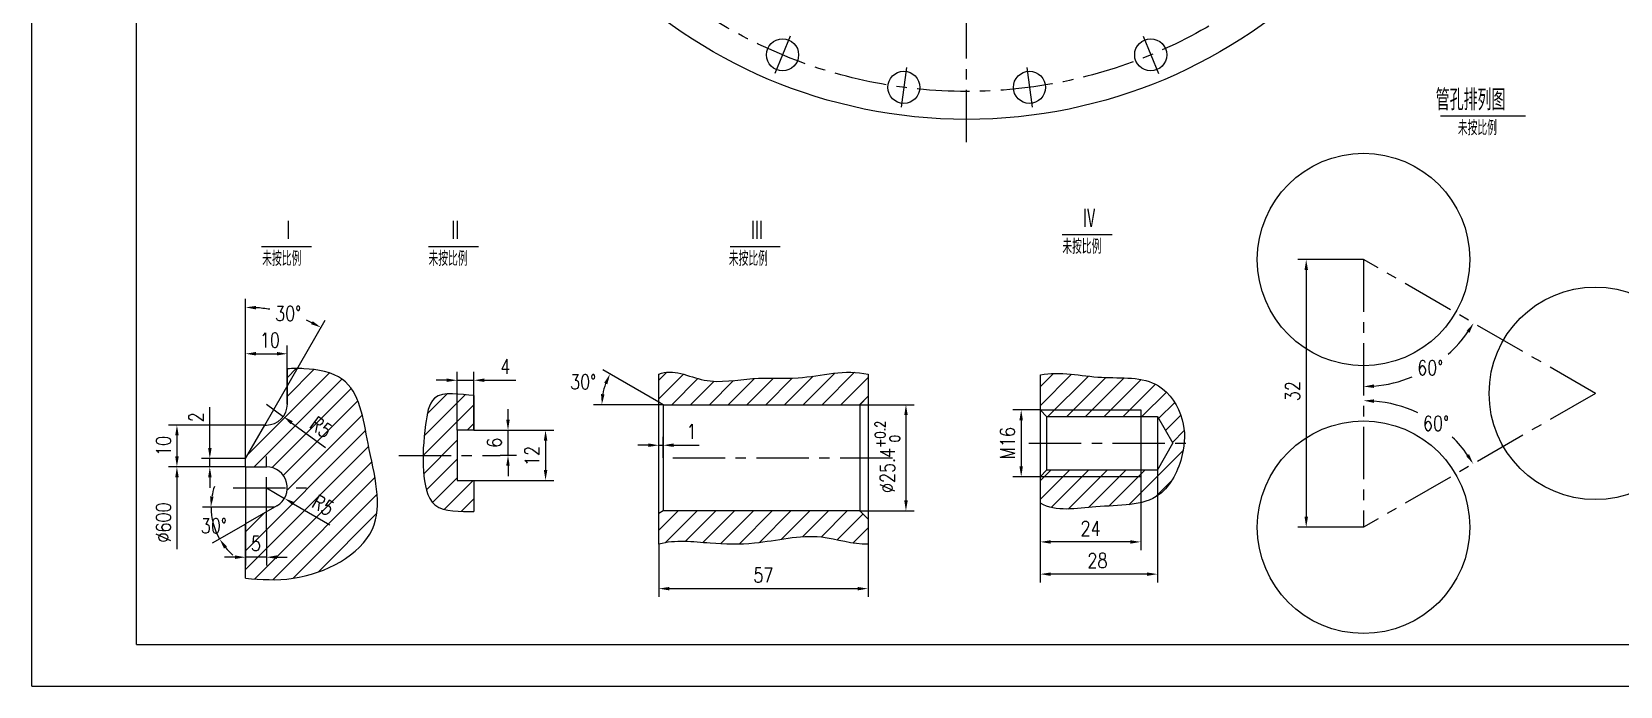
# Model space of a CAD drawing. Header units: millimetres. Extents: x -75 to 1707, y -30 to 1230.
# Drawn here: x -75 to 1064, y -30 to 439 of the extents above; entities that cross this region are included whole.
import ezdxf

# ---------------------------------------------------------------- set-up
doc = ezdxf.new("R2010")
doc.units = ezdxf.units.MM
doc.header["$LTSCALE"] = 30
doc.linetypes.add('CENTER', pattern=[2, 1.25, -0.25, 0.25, -0.25])
for name, color, linetype in [('1轮廓实线层', 7, 'Continuous'), ('2细线层', 4, 'Continuous'), ('3中心线层', 1, 'CENTER'), ('5剖面线层', 2, 'Continuous'), ('6文字层', 3, 'Continuous'), ('7标注层', 4, 'Continuous')]:
    doc.layers.add(name, color=color, linetype=linetype)
doc.styles.add('PC_TEXTSTYLE', font='romans.shx', dxfattribs={"width": 0.8, "bigfont": 'hzfs.shx'})
doc.styles.add('TH_GBDIM', font='romans.shx', dxfattribs={"width": 0.8, "bigfont": 'gbcbig.shx'})
doc.dimstyles.new('TH_GBDIM', dxfattribs={"dimscale": 3, "dimtxt": 3.5, "dimasz": 2.5, "dimexe": 2, "dimexo": 0, "dimgap": 1.5, "dimtad": 1, "dimdec": 1, "dimzin": 0, "dimdsep": 46, "dimtxsty": 'TH_GBDIM', "dimcen": 2.5, "dimclrd": 130, "dimclre": 130, "dimclrt": 3, "dimadec": 0, "dimazin": 0, "dimtfac": 0.714286, "dimtdec": 1, "dimtmove": 0, "dimatfit": 3, "dimfxl": 0, "dimtolj": 1, "dimtzin": 0, "dimlwd": -1, "dimlwe": -1, "dimarcsym": 0})

# ---------------------------------------------------------------- blocks, each defined once
blk = doc.blocks.new('*D12')
at = {"layer": '7标注层', "color": 130}
for p, q in [((266.6, 161.1), (266.6, 168.6)), ((242.1, 153.6), (272.6, 153.6)), ((266.6, 135.6), (266.6, 153.6)), ((260.9, 135.6), (272.6, 135.6)), ((266.6, 128.1), (266.6, 120.6))]:
    blk.add_line(p, q, dxfattribs=at)
for points in [[(265.3, 161.1), (267.8, 161.1), (266.6, 153.6)], [(265.3, 128.1), (267.8, 128.1), (266.6, 135.6)]]:
    blk.add_solid(points, dxfattribs=at)
at = {"layer": 'Defpoints', "color": 0}
for p in [(242.1, 153.6), (266.6, 153.6), (260.9, 135.6)]:
    blk.add_point(p, dxfattribs=at)
at = {"layer": '7标注层', "color": 3, "insert": (256.8, 144.6), "char_height": 10.5, "attachment_point": 5, "rotation": 90, "style": 'TH_GBDIM'}
blk.add_mtext('\\A1;6{}{}', dxfattribs=at)
blk = doc.blocks.new('*D13')
at = {"layer": '7标注层', "color": 130}
for p, q in [((242.1, 153.6), (299.5, 153.6)), ((293.5, 146.1), (293.5, 125.1)), ((242.1, 117.6), (299.5, 117.6))]:
    blk.add_line(p, q, dxfattribs=at)
for points in [[(292.3, 146.1), (294.8, 146.1), (293.5, 153.6)], [(292.3, 125.1), (294.8, 125.1), (293.5, 117.6)]]:
    blk.add_solid(points, dxfattribs=at)
at = {"layer": 'Defpoints', "color": 0}
for p in [(242.1, 153.6), (242.1, 117.6), (293.5, 117.6)]:
    blk.add_point(p, dxfattribs=at)
at = {"layer": '7标注层', "color": 3, "insert": (283.8, 135.1), "char_height": 10.5, "attachment_point": 5, "rotation": 90, "style": 'TH_GBDIM'}
blk.add_mtext('\\A1;12{}{}', dxfattribs=at)
blk = doc.blocks.new('*D14')
at = {"layer": '7标注层', "color": 130}
for p, q in [((230.1, 153.6), (230.1, 195.4)), ((242.1, 153.6), (242.1, 195.4)), ((222.6, 189.4), (215.1, 189.4)), ((230.1, 189.4), (242.1, 189.4)), ((249.6, 189.4), (272.1, 189.4))]:
    blk.add_line(p, q, dxfattribs=at)
for points in [[(222.6, 190.7), (222.6, 188.2), (230.1, 189.4)], [(249.6, 190.7), (249.6, 188.2), (242.1, 189.4)]]:
    blk.add_solid(points, dxfattribs=at)
at = {"layer": 'Defpoints', "color": 0}
for p in [(230.1, 189.4), (230.1, 153.6), (242.1, 153.6)]:
    blk.add_point(p, dxfattribs=at)
at = {"layer": '7标注层', "color": 3, "insert": (264.6, 199.2), "char_height": 10.5, "attachment_point": 5, "style": 'TH_GBDIM'}
blk.add_mtext('\\A1;4{}{}', dxfattribs=at)
blk = doc.blocks.new('*D15')
at = {"layer": '7标注层', "color": 130}
for p, q in [((518.8, 171.9), (558, 171.9)), ((552, 164.4), (552, 103.2)), ((518.8, 95.7), (558, 95.7))]:
    blk.add_line(p, q, dxfattribs=at)
for points in [[(550.8, 164.4), (553.3, 164.4), (552, 171.9)], [(550.8, 103.2), (553.3, 103.2), (552, 95.7)]]:
    blk.add_solid(points, dxfattribs=at)
at = {"layer": 'Defpoints', "color": 0}
for p in [(518.8, 171.9), (518.8, 95.7), (552, 95.7)]:
    blk.add_point(p, dxfattribs=at)
at = {"layer": '7标注层', "color": 3, "insert": (538.8, 134.5), "char_height": 10.5, "attachment_point": 5, "rotation": 90, "style": 'TH_GBDIM'}
blk.add_mtext('\\A1;%%c25.4{}{\\H0.7143x;\\S+0.2^  0;}', dxfattribs=at)
blk = doc.blocks.new('*D16')
at = {"layer": '7标注层', "color": 130}
for p, q in [((374.8, 133.8), (374.8, 148.8)), ((377.8, 133.8), (377.8, 148.8)), ((367.3, 142.8), (359.8, 142.8)), ((374.8, 142.8), (377.8, 142.8)), ((385.3, 142.8), (403.8, 142.8))]:
    blk.add_line(p, q, dxfattribs=at)
for points in [[(367.3, 144.1), (367.3, 141.6), (374.8, 142.8)], [(385.3, 144.1), (385.3, 141.6), (377.8, 142.8)]]:
    blk.add_solid(points, dxfattribs=at)
at = {"layer": 'Defpoints', "color": 0}
for p in [(377.8, 142.8), (374.8, 133.8), (377.8, 133.8)]:
    blk.add_point(p, dxfattribs=at)
at = {"layer": '7标注层', "color": 3, "insert": (398.3, 152.6), "char_height": 10.5, "attachment_point": 5, "style": 'TH_GBDIM'}
blk.add_mtext('\\A1;1{}{}', dxfattribs=at)
blk = doc.blocks.new('*D17')
at = {"layer": '7标注层', "color": 130}
for p, q in [((374.8, 173.6), (334.6, 196.9)), ((377.8, 171.9), (327.9, 171.9))]:
    blk.add_line(p, q, dxfattribs=at)
blk.add_arc((377.8, 171.9), 43.9, 159.7969, 170.2031, dxfattribs=at)
for points in [[(335.5, 187.6), (337.8, 186.5), (339.8, 193.9)], [(335.8, 179.3), (333.3, 179.5), (333.9, 171.9)]]:
    blk.add_solid(points, dxfattribs=at)
at = {"layer": 'Defpoints', "color": 0}
for p in [(334.6, 179.5), (374.8, 173.6), (377.8, 171.9), (377.8, 171.9), (518.8, 171.9)]:
    blk.add_point(p, dxfattribs=at)
at = {"layer": '7标注层', "color": 3, "insert": (320.5, 188.2), "char_height": 10.5, "attachment_point": 5, "style": 'TH_GBDIM'}
blk.add_mtext('\\A1;30%%d{}{}', dxfattribs=at)
blk = doc.blocks.new('*D18')
at = {"layer": '7标注层', "color": 130}
for p, q in [((374.8, 71.9), (374.8, 34)), ((524.8, 71.9), (524.8, 34)), ((382.3, 40), (517.3, 40))]:
    blk.add_line(p, q, dxfattribs=at)
for points in [[(382.3, 41.2), (382.3, 38.7), (374.8, 40)], [(517.3, 41.2), (517.3, 38.7), (524.8, 40)]]:
    blk.add_solid(points, dxfattribs=at)
at = {"layer": 'Defpoints', "color": 0}
for p in [(374.8, 71.9), (524.8, 71.9), (524.8, 40)]:
    blk.add_point(p, dxfattribs=at)
at = {"layer": '7标注层', "color": 3, "insert": (449.8, 49.7), "char_height": 10.5, "attachment_point": 5, "style": 'TH_GBDIM'}
blk.add_mtext('\\A1;57{}{}', dxfattribs=at)
blk = doc.blocks.new('*D19')
at = {"layer": '7标注层', "color": 130}
for start, end in [(311.7921, 325.2839), (274.7161, 292.542)]:
    blk.add_arc((880.2, 276), 91.1, start, end, dxfattribs=at)
for points in [[(954.1, 224.8), (956.2, 223.4), (959.2, 230.4)], [(887.8, 183.9), (887.7, 186.4), (880.2, 184.9)]]:
    blk.add_solid(points, dxfattribs=at)
at = {"layer": 'Defpoints', "color": 0}
for p in [(880.2, 276), (880.2, 276), (911.4, 190.4), (1046.5, 180), (880.2, 84)]:
    blk.add_point(p, dxfattribs=at)
at = {"layer": '7标注层', "color": 3, "insert": (928.1, 198.4), "char_height": 10.5, "attachment_point": 5, "style": 'TH_GBDIM'}
blk.add_mtext('\\A1;60%%d{}{}', dxfattribs=at)
blk = doc.blocks.new('*D20')
at = {"layer": '7标注层', "color": 130}
for start, end in [(64.5253, 85.2647), (34.7353, 45.454)]:
    blk.add_arc((880.2, 84), 90.8, start, end, dxfattribs=at)
for points in [[(887.7, 173.2), (887.8, 175.7), (880.2, 174.8)], [(955.9, 136.4), (953.8, 135.1), (958.9, 129.4)]]:
    blk.add_solid(points, dxfattribs=at)
at = {"layer": 'Defpoints', "color": 0}
for p in [(880.2, 276), (1046.5, 180), (911.3, 169.3), (880.2, 84), (880.2, 84)]:
    blk.add_point(p, dxfattribs=at)
at = {"layer": '7标注层', "color": 3, "insert": (932.2, 158.5), "char_height": 10.5, "attachment_point": 5, "style": 'TH_GBDIM'}
blk.add_mtext('\\A1;60%%d{}{}', dxfattribs=at)
blk = doc.blocks.new('*D21')
at = {"layer": '7标注层', "color": 130}
for p, q in [((880.2, 276), (833.1, 276)), ((839.1, 268.5), (839.1, 91.5)), ((880.2, 84), (833.1, 84))]:
    blk.add_line(p, q, dxfattribs=at)
for points in [[(837.9, 268.5), (840.4, 268.5), (839.1, 276)], [(837.9, 91.5), (840.4, 91.5), (839.1, 84)]]:
    blk.add_solid(points, dxfattribs=at)
at = {"layer": 'Defpoints', "color": 0}
for p in [(880.2, 276), (839.1, 84), (880.2, 84)]:
    blk.add_point(p, dxfattribs=at)
at = {"layer": '7标注层', "color": 3, "insert": (829.4, 181.6), "char_height": 10.5, "attachment_point": 5, "rotation": 90, "style": 'TH_GBDIM'}
blk.add_mtext('\\A1;32{}{}', dxfattribs=at)
blk = doc.blocks.new('*D29')
at = {"layer": '7标注层', "color": 130}
for p, q in [((648.4, 168.2), (628.7, 168.2)), ((634.7, 160.7), (634.7, 127.7)), ((648.4, 120.2), (628.7, 120.2))]:
    blk.add_line(p, q, dxfattribs=at)
for points in [[(633.4, 160.7), (635.9, 160.7), (634.7, 168.2)], [(633.4, 127.7), (635.9, 127.7), (634.7, 120.2)]]:
    blk.add_solid(points, dxfattribs=at)
at = {"layer": 'Defpoints', "color": 0}
for p in [(648.4, 168.2), (634.7, 120.2), (648.4, 120.2)]:
    blk.add_point(p, dxfattribs=at)
at = {"layer": '7标注层', "color": 3, "insert": (624.9, 144.3), "char_height": 10.5, "attachment_point": 5, "rotation": 90, "style": 'TH_GBDIM'}
blk.add_mtext('\\A1;M16{}{}', dxfattribs=at)
blk = doc.blocks.new('*D30')
at = {"layer": '7标注层', "color": 130}
for p, q in [((648.4, 120.2), (648.4, 44.4)), ((732.4, 125), (732.4, 44.4)), ((724.9, 50.4), (655.9, 50.4))]:
    blk.add_line(p, q, dxfattribs=at)
for points in [[(655.9, 51.6), (655.9, 49.1), (648.4, 50.4)], [(724.9, 51.6), (724.9, 49.1), (732.4, 50.4)]]:
    blk.add_solid(points, dxfattribs=at)
at = {"layer": 'Defpoints', "color": 0}
for p in [(648.4, 120.2), (732.4, 125), (648.4, 50.4)]:
    blk.add_point(p, dxfattribs=at)
at = {"layer": '7标注层', "color": 3, "insert": (689.4, 60.1), "char_height": 10.5, "attachment_point": 5, "style": 'TH_GBDIM'}
blk.add_mtext('\\A1;28{}{}', dxfattribs=at)
blk = doc.blocks.new('*D31')
at = {"layer": '7标注层', "color": 130}
for p, q in [((648.4, 120.2), (648.4, 67.5)), ((720.4, 120.2), (720.4, 67.5)), ((712.9, 73.5), (655.9, 73.5))]:
    blk.add_line(p, q, dxfattribs=at)
for points in [[(655.9, 74.7), (655.9, 72.2), (648.4, 73.5)], [(712.9, 74.7), (712.9, 72.2), (720.4, 73.5)]]:
    blk.add_solid(points, dxfattribs=at)
at = {"layer": 'Defpoints', "color": 0}
for p in [(648.4, 120.2), (720.4, 120.2), (648.4, 73.5)]:
    blk.add_point(p, dxfattribs=at)
at = {"layer": '7标注层', "color": 3, "insert": (684.4, 83.2), "char_height": 10.5, "attachment_point": 5, "style": 'TH_GBDIM'}
blk.add_mtext('\\A1;24{}{}', dxfattribs=at)
blk = doc.blocks.new('*D32')
at = {"layer": '7标注层', "color": 130}
for p, q in [((78.3, 133.3), (78.3, 247.7)), ((92.2, 157.3), (135.5, 232.4))]:
    blk.add_line(p, q, dxfattribs=at)
for start, end in [(80.7085, 86.0343), (63.9657, 66.2217)]:
    blk.add_arc((78.3, 133.3), 108.4, start, end, dxfattribs=at)
for points in [[(85.8, 240.2), (85.9, 242.7), (78.3, 241.7)], [(126.5, 231.8), (125.3, 229.6), (132.5, 227.2)]]:
    blk.add_solid(points, dxfattribs=at)
at = {"layer": 'Defpoints', "color": 0}
for p in [(97.1, 240.1), (92.2, 157.3), (78.3, 133.3), (78.3, 133.3), (78.3, 127.3)]:
    blk.add_point(p, dxfattribs=at)
at = {"layer": '7标注层', "color": 3, "insert": (108.9, 237.3), "char_height": 10.5, "attachment_point": 5, "style": 'TH_GBDIM'}
blk.add_mtext('\\A1;30%%d{}{}', dxfattribs=at)
blk = doc.blocks.new('*D33')
at = {"layer": '7标注层', "color": 130}
for p, q in [((78.3, 133.3), (78.3, 214.4)), ((85.8, 208.4), (100.8, 208.4)), ((108.3, 172.3), (108.3, 214.4))]:
    blk.add_line(p, q, dxfattribs=at)
for points in [[(85.8, 209.7), (85.8, 207.2), (78.3, 208.4)], [(100.8, 209.7), (100.8, 207.2), (108.3, 208.4)]]:
    blk.add_solid(points, dxfattribs=at)
at = {"layer": 'Defpoints', "color": 0}
for p in [(108.3, 208.4), (108.3, 172.3), (78.3, 133.3)]:
    blk.add_point(p, dxfattribs=at)
at = {"layer": '7标注层', "color": 3, "insert": (95.8, 218.2), "char_height": 10.5, "attachment_point": 5, "style": 'TH_GBDIM'}
blk.add_mtext('\\A1;10{}{}', dxfattribs=at)
blk = doc.blocks.new('*D34')
at = {"layer": '7标注层', "color": 130}
for p, q in [((92.2, 157.3), (23.1, 157.3)), ((29.1, 149.8), (29.1, 134.8)), ((78.3, 127.3), (23.1, 127.3))]:
    blk.add_line(p, q, dxfattribs=at)
for points in [[(27.9, 149.8), (30.4, 149.8), (29.1, 157.3)], [(27.9, 134.8), (30.4, 134.8), (29.1, 127.3)]]:
    blk.add_solid(points, dxfattribs=at)
at = {"layer": 'Defpoints', "color": 0}
for p in [(92.2, 157.3), (29.1, 127.3), (78.3, 127.3)]:
    blk.add_point(p, dxfattribs=at)
at = {"layer": '7标注层', "color": 3, "insert": (19.4, 142.3), "char_height": 10.5, "attachment_point": 5, "rotation": 90, "style": 'TH_GBDIM'}
blk.add_mtext('\\A1;10{}{}', dxfattribs=at)
blk = doc.blocks.new('*D38')
at = {"layer": '7标注层', "color": 130}
for p, q in [((78.3, 127.3), (78.3, 56.5)), ((93.3, 82.3), (93.3, 56.5)), ((70.8, 62.5), (63.3, 62.5)), ((93.3, 62.5), (78.3, 62.5)), ((100.8, 62.5), (108.3, 62.5))]:
    blk.add_line(p, q, dxfattribs=at)
for points in [[(70.8, 63.8), (70.8, 61.3), (78.3, 62.5)], [(100.8, 63.8), (100.8, 61.3), (93.3, 62.5)]]:
    blk.add_solid(points, dxfattribs=at)
at = {"layer": 'Defpoints', "color": 0}
for p in [(78.3, 127.3), (93.3, 82.3), (78.3, 62.5)]:
    blk.add_point(p, dxfattribs=at)
at = {"layer": '7标注层', "color": 3, "insert": (85.8, 72.3), "char_height": 10.5, "attachment_point": 5, "style": 'TH_GBDIM'}
blk.add_mtext('\\A1;5{}{}', dxfattribs=at)
blk = doc.blocks.new('*D35')
at = {"layer": '7标注层', "color": 130}
for p, q in [((78.9, 98.5), (47.5, 98.5)), ((78.3, 86.3), (54.5, 72.6))]:
    blk.add_line(p, q, dxfattribs=at)
for start, end in [(161.2328, 170.6164), (180, 210), (219.3836, 228.7672)]:
    blk.add_arc((99.4, 98.5), 45.8, start, end, dxfattribs=at)
for points in [[(55.4, 105.9), (52.9, 106.1), (53.5, 98.5)], [(62.9, 68.7), (65, 70.1), (59.7, 75.6)]]:
    blk.add_solid(points, dxfattribs=at)
at = {"layer": 'Defpoints', "color": 0}
for p in [(78.9, 98.5), (99.4, 98.5), (100.8, 99.3), (54.2, 90.5), (78.3, 86.3)]:
    blk.add_point(p, dxfattribs=at)
at = {"layer": '7标注层', "color": 3, "insert": (55.6, 85), "char_height": 10.5, "attachment_point": 5, "style": 'TH_GBDIM'}
blk.add_mtext('\\A1;30%%d{}{}', dxfattribs=at)
blk = doc.blocks.new('*D36')
at = {"layer": '7标注层', "color": 130}
for p, q in [((78.3, 127.3), (23.1, 127.3)), ((29.1, 119.8), (29.1, 68.3))]:
    blk.add_line(p, q, dxfattribs=at)
blk.add_solid([(27.9, 119.8), (30.4, 119.8), (29.1, 127.3)], dxfattribs=at)
at = {"layer": 'Defpoints', "color": 0}
for p in [(78.3, 127.3), (29.1, 47.4), (78.3, 47.4)]:
    blk.add_point(p, dxfattribs=at)
at = {"layer": '7标注层', "color": 3, "insert": (19.4, 87.4), "char_height": 10.5, "attachment_point": 5, "rotation": 90, "style": 'TH_GBDIM'}
blk.add_mtext('\\A1;%%c600{}{}', dxfattribs=at)
blk = doc.blocks.new('*D37')
at = {"layer": '7标注层', "color": 130}
for p, q in [((52.7, 140.8), (52.7, 170.2)), ((78.3, 133.3), (46.7, 133.3)), ((78.3, 127.3), (46.7, 127.3)), ((52.7, 127.3), (52.7, 133.3)), ((52.7, 119.8), (52.7, 112.3))]:
    blk.add_line(p, q, dxfattribs=at)
for points in [[(51.5, 140.8), (54, 140.8), (52.7, 133.3)], [(51.5, 119.8), (54, 119.8), (52.7, 127.3)]]:
    blk.add_solid(points, dxfattribs=at)
at = {"layer": 'Defpoints', "color": 0}
for p in [(52.7, 127.3), (78.3, 133.3), (78.3, 127.3)]:
    blk.add_point(p, dxfattribs=at)
at = {"layer": '7标注层', "color": 3, "insert": (43, 162.9), "char_height": 10.5, "attachment_point": 5, "rotation": 90, "style": 'TH_GBDIM'}
blk.add_mtext('\\A1;2{}{}', dxfattribs=at)
blk = doc.blocks.new('*D39')
at = {"layer": '7标注层', "color": 130}
for p, q in [((93.3, 112.3), (106.3, 104.7)), ((112.7, 100.9), (138.7, 85.7))]:
    blk.add_line(p, q, dxfattribs=at)
blk.add_solid([(113.4, 102), (112.1, 99.9), (106.3, 104.7)], dxfattribs=at)
at = {"layer": 'Defpoints', "color": 0}
for p in [(93.3, 112.3), (106.3, 104.7)]:
    blk.add_point(p, dxfattribs=at)
at = {"layer": '7标注层', "color": 3, "insert": (133.9, 99.8), "char_height": 10.5, "attachment_point": 5, "rotation": 329.6121, "style": 'TH_GBDIM'}
blk.add_mtext('\\A1;R5{}{}', dxfattribs=at)
blk = doc.blocks.new('*D40')
at = {"layer": '7标注层', "color": 130}
for p, q in [((93.3, 172.3), (105.4, 163.4)), ((111.4, 159), (135.7, 141.1))]:
    blk.add_line(p, q, dxfattribs=at)
blk.add_solid([(112.2, 160), (110.7, 158), (105.4, 163.4)], dxfattribs=at)
at = {"layer": 'Defpoints', "color": 0}
for p in [(93.3, 172.3), (105.4, 163.4)]:
    blk.add_point(p, dxfattribs=at)
at = {"layer": '7标注层', "color": 3, "insert": (132.4, 155.7), "char_height": 10.5, "attachment_point": 5, "rotation": 323.6338, "style": 'TH_GBDIM'}
blk.add_mtext('\\A1;R5{}{}', dxfattribs=at)

msp = doc.modelspace()

# ---------------------------------------------------------------- hatches: boundary and pattern name
at = {"layer": '5剖面线层'}
h = msp.add_hatch(dxfattribs=at)
h.set_pattern_fill('ANSI31', color=256, scale=3, style=0)
h.set_pattern_definition([(45, (-28.077, 1.184), (-6.7352, 6.7352), [])])
edge = h.paths.add_edge_path()
edge.add_spline(control_points=[(78.32, 47.38), (89.49, 46.53), (122.58, 43.99), (184.07, 76.1), (165.52, 138.92), (158.94, 191.81), (125.56, 198.08), (112.21, 197.78), (108.32, 197.69)], knot_values=[0, 0, 0, 0, 34.1235417, 100.9976472, 162.4625753, 212.0555066, 240.7461794, 252.580962, 252.580962, 252.580962, 252.580962], degree=3, periodic=0)
edge.add_line((108.32, 197.69), (108.32, 172.32))
edge.add_arc((93.32, 172.32), 15, -90, 0, ccw=False)
edge.add_line((93.32, 157.32), (92.17, 157.32))
edge.add_line((92.17, 157.32), (78.32, 133.32))
edge.add_line((78.32, 133.32), (78.32, 127.32))
edge.add_line((78.32, 127.32), (81.32, 127.32))
edge.add_line((81.32, 127.32), (93.32, 127.32))
edge.add_arc((93.32, 112.32), 15, -60, 90, ccw=False)
edge.add_line((100.82, 99.33), (78.32, 86.34))
edge.add_line((78.32, 86.34), (78.32, 47.38))
h.paths.add_polyline_path([(80.39, 80.13), (91.24, 80.13), (91.24, 64.38), (80.39, 64.38)], flags=24)
h.paths.add_polyline_path([(129.43, 167.61), (144.61, 156.43), (135.27, 143.75), (120.09, 154.93)], flags=24)
h.paths.add_polyline_path([(129.73, 111.4), (145.99, 101.86), (138.02, 88.28), (121.76, 97.81)], flags=24)
h = msp.add_hatch(dxfattribs=at)
h.set_pattern_fill('ANSI31', color=256, scale=3, style=0)
h.set_pattern_definition([(45, (-164.959, 0), (-6.73519, 6.73519), [])])
edge = h.paths.add_edge_path()
edge.add_spline(control_points=[(524.84, 193.68), (508.62, 197.81), (480.55, 188.92), (441.33, 192.37), (408.44, 184.69), (384.66, 198.37), (374.84, 193.68)], knot_values=[0, 0, 0, 0, 50.2015277, 82.5952388, 117.7001227, 150.3432603, 150.3432603, 150.3432603, 150.3432603], degree=3, periodic=0)
edge.add_line((374.84, 193.68), (374.84, 173.63))
edge.add_line((374.84, 173.63), (377.84, 171.9))
edge.add_line((377.84, 171.9), (518.84, 171.9))
edge.add_line((518.84, 171.9), (524.84, 177.9))
edge.add_line((524.84, 177.9), (524.84, 193.68))
edge = h.paths.add_edge_path()
edge.add_spline(control_points=[(374.84, 71.9), (386.64, 75.12), (410.09, 72.02), (448.79, 71.15), (486.81, 81.74), (513.6, 71.36), (524.84, 71.9)], knot_values=[0, 0, 0, 0, 36.7072169, 68.556611, 116.7939381, 150.5651643, 150.5651643, 150.5651643, 150.5651643], degree=3, periodic=0)
edge.add_line((524.84, 71.9), (524.84, 89.7))
edge.add_line((524.84, 89.7), (518.84, 95.7))
edge.add_line((518.84, 95.7), (377.84, 95.7))
edge.add_line((377.84, 95.7), (374.84, 93.97))
edge.add_line((374.84, 93.97), (374.84, 71.9))
h = msp.add_hatch(dxfattribs=at)
h.set_pattern_fill('ANSI31', color=256, scale=3, style=0)
h.set_pattern_definition([(45, (418.301, 8.631), (-6.7352, 6.7352), [])])
edge = h.paths.add_edge_path()
edge.add_line((720.42, 168.19), (720.42, 163.39))
edge.add_line((720.42, 163.39), (732.42, 163.39))
edge.add_line((732.42, 163.39), (743.51, 144.19))
edge.add_line((743.51, 144.19), (751.55, 144.19))
edge.add_spline(control_points=[(751.55, 144.19), (752.09, 149.89), (751.09, 165.42), (732.67, 193.6), (690.53, 189), (662.83, 196.01), (648.42, 193.26)], knot_values=[0, 0, 0, 0, 16.993939, 46.7114951, 87.8917608, 131.8969201, 131.8969201, 131.8969201, 131.8969201], degree=3, periodic=0)
edge.add_line((648.42, 193.26), (648.42, 168.19))
edge.add_line((648.42, 168.19), (720.42, 168.19))
h.paths.add_polyline_path([(648.42, 168.19), (648.42, 167.89), (652.92, 163.39), (720.42, 163.39), (720.42, 168.19)], flags=16)
h.paths.add_polyline_path([(720.42, 120.19), (720.42, 124.99), (652.92, 124.99), (648.42, 120.49), (648.42, 120.19)], flags=16)
edge = h.paths.add_edge_path()
edge.add_spline(control_points=[(648.42, 101.28), (659.94, 94.62), (690.1, 100.98), (734.22, 97.93), (748.95, 127.68), (751.29, 141.5), (751.55, 144.19)], knot_values=[131.8969201, 131.8969201, 131.8969201, 131.8969201, 171.8039671, 218.0939889, 251.1175909, 259.1609779, 259.1609779, 259.1609779, 259.1609779], degree=3, periodic=0)
edge.add_line((751.55, 144.19), (743.51, 144.19))
edge.add_line((743.51, 144.19), (732.42, 124.99))
edge.add_line((732.42, 124.99), (720.42, 124.99))
edge.add_line((720.42, 124.99), (720.42, 120.19))
edge.add_line((720.42, 120.19), (648.42, 120.19))
edge.add_line((648.42, 120.19), (648.42, 101.28))
h = msp.add_hatch(dxfattribs=at)
h.set_pattern_fill('ANSI31', color=256, scale=3, style=0)
h.set_pattern_definition([(45, (-172.195, 0), (-6.7352, 6.7352), [])])
edge = h.paths.add_edge_path()
edge.add_spline(control_points=[(242.09, 178.53), (232.68, 178.94), (211.19, 184.02), (207.15, 155.95), (205.78, 142.79), (205.66, 135.56)], knot_values=[0, 0, 0, 0, 9.4195712, 16.0454245, 23.4670416, 23.4670416, 23.4670416, 23.4670416], degree=3, periodic=0)
edge.add_line((205.66, 135.56), (230.09, 135.56))
edge.add_line((230.09, 135.56), (230.09, 153.56))
edge.add_line((230.09, 153.56), (242.09, 153.56))
edge.add_line((242.09, 153.56), (242.09, 178.53))
edge = h.paths.add_edge_path()
edge.add_line((242.09, 117.56), (230.09, 117.56))
edge.add_line((230.09, 117.56), (230.09, 135.56))
edge.add_line((230.09, 135.56), (205.66, 135.56))
edge.add_spline(control_points=[(205.66, 135.56), (205.6, 131.84), (205.92, 119.67), (210.14, 93.66), (232.67, 95.49), (242.09, 95.35)], knot_values=[23.4670416, 23.4670416, 23.4670416, 23.4670416, 27.2910969, 35.7416181, 45.1657265, 45.1657265, 45.1657265, 45.1657265], degree=3, periodic=0)
edge.add_line((242.09, 95.35), (242.09, 117.56))

# ---------------------------------------------------------------- linework, layer by layer
for p, q in [((108.32, 172.32), (108.32, 197.69)), ((374.84, 71.9), (374.84, 193.68)), ((524.84, 193.68), (524.84, 71.9)), ((648.42, 101.28), (648.42, 193.26)), ((242.09, 178.53), (242.09, 153.56)), ((377.84, 171.9), (374.84, 173.63)), ((377.84, 171.9), (518.84, 171.9)), ((377.84, 171.9), (377.84, 95.7)), ((518.84, 171.9), (524.84, 177.9)), ((518.84, 171.9), (518.84, 95.7)), ((648.42, 120.19), (648.42, 168.19)), ((652.92, 163.39), (648.42, 167.89)), ((652.92, 163.39), (732.42, 163.39)), ((652.92, 163.39), (652.92, 124.99)), ((720.42, 168.19), (720.42, 120.19)), ((732.42, 163.39), (743.51, 144.19)), ((732.42, 163.39), (732.42, 124.99)), ((92.17, 157.32), (93.32, 157.32)), ((230.09, 153.56), (230.09, 117.56)), ((242.09, 153.56), (230.09, 153.56)), ((732.42, 124.99), (743.51, 144.19)), ((78.32, 127.32), (78.32, 133.32)), ((78.32, 127.32), (93.32, 127.32)), ((78.32, 127.32), (81.32, 127.32)), ((230.09, 117.56), (242.09, 117.56)), ((242.09, 117.56), (242.09, 95.35)), ((652.92, 124.99), (648.42, 120.49)), ((732.42, 124.99), (652.92, 124.99)), ((100.82, 99.33), (78.32, 86.34)), ((377.84, 95.7), (374.84, 93.97)), ((518.84, 95.7), (377.84, 95.7)), ((518.84, 95.7), (524.84, 89.7)), ((78.32, 47.38), (78.32, 86.34))]:
    msp.add_line(p, q)
for centre, radius in [((595.54, 741.52), 365), ((463.52, 422.78), 11.5), ((727.57, 422.78), 11.5), ((550.51, 399.47), 11.5), ((640.57, 399.47), 11.5), ((880.25, 276.01), 76.2), ((1046.52, 180.01), 76.2), ((880.25, 84.01), 76.2)]:
    msp.add_circle(centre, radius)
for centre, start, end in [((93.32, 172.32), 270, 0), ((93.32, 112.32), 300, 90)]:
    msp.add_arc(centre, 15, start, end)
at = {"layer": '1轮廓实线层'}
for p, q in [((0, 0), (0, 1200)), ((78.32, 133.32), (92.17, 157.32)), ((0, 0), (1677, 0))]:
    msp.add_line(p, q, dxfattribs=at)
at = {"layer": '2细线层'}
for p, q in [((-75, -30), (-75, 1230)), ((935.51, 379.14), (996.37, 379.14)), ((89.74, 285.42), (125.59, 285.42)), ((209.56, 285.42), (245.41, 285.42)), ((425.97, 285.42), (461.81, 285.42)), ((664.16, 294.05), (700.01, 294.05)), ((648.42, 168.19), (720.42, 168.19)), ((720.42, 120.19), (648.42, 120.19)), ((99.37, 98.5), (78.91, 98.5)), ((-75, -30), (1707, -30))]:
    msp.add_line(p, q, dxfattribs=at)
msp.add_spline([(78.32, 47.38), (112.44, 47.38), (169.3, 82.59), (166.23, 143.97), (147.8, 190.02), (120.15, 197.69), (108.32, 197.69)], degree=3, dxfattribs=at)
for points, start_tangent, end_tangent in [([(374.84, 193.68), (407.22, 189.57), (442.31, 190.64), (474.7, 191.18), (524.84, 193.68)], (0.9024773, 0.4307373), (0.9690455, -0.2468822)), ([(648.42, 193.26), (692.39, 191.55), (733.12, 185.43), (750.2, 161.12), (750.2, 136.08), (733.69, 107.48), (688.24, 98.67), (648.42, 101.28)], (0.98233, 0.187157), (-0.8660254, 0.5)), ([(242.09, 178.53), (213.9, 176.54), (207.52, 157.71), (206, 124.01), (214.21, 100.02), (242.09, 95.35)], (-0.9990852, 0.0427646), (0.9998996, -0.0141673)), ([(524.84, 71.9), (491.43, 76.86), (443.39, 72.54), (411.54, 72.54), (374.84, 71.9)], (-0.9988701, -0.0475244), (-0.9646264, -0.2636207))]:
    msp.add_spline(points, degree=3, dxfattribs=dict(at, start_tangent=start_tangent, end_tangent=end_tangent))
at = {"layer": '3中心线层'}
for p, q in [((595.54, 360.07), (595.54, 1122.97)), ((469.04, 436.11), (458, 409.45)), ((722.05, 436.11), (733.09, 409.45)), ((552.39, 413.77), (548.63, 385.17)), ((638.69, 413.77), (642.46, 385.17)), ((880.25, 276.01), (880.25, 84.01)), ((1046.52, 180.01), (880.25, 276.01)), ((1046.52, 180.01), (880.25, 84.01)), ((93.32, 82.32), (93.32, 142.32)), ((640.23, 144.19), (753.76, 144.19)), ((188.26, 135.56), (260.86, 135.56)), ((384.78, 133.8), (548.77, 133.8)), ((69.56, 112.32), (123.32, 112.32))]:
    msp.add_line(p, q, dxfattribs=at)
msp.add_circle((595.54, 741.52), 345, dxfattribs=at)

# ---------------------------------------------------------------- texts
at = {"layer": '6文字层', "style": 'PC_TEXTSTYLE', "width": 0.667}
for s, height, p in [('管孔排列图', 15, (932.01, 383)), ('未按比例', 10.5, (947.89, 365.12)), ('Ⅳ', 15, (678.39, 297.91)), ('Ⅰ', 15, (103.98, 289.28)), ('Ⅱ', 15, (223.79, 289.28)), ('Ⅲ', 15, (440.2, 289.28)), ('未按比例', 10.5, (664.18, 280.03)), ('未按比例', 10.5, (90.29, 271.39)), ('未按比例', 10.5, (209.57, 271.39)), ('未按比例', 10.5, (424.99, 271.39))]:
    msp.add_text(s, height=height, dxfattribs=at).set_placement(p)

# ---------------------------------------------------------------- dimensions: what is measured, and where the dimension line sits
at = {"layer": '7标注层'}
for base, p1, p2, angle, text, override, picture, middle in [((839.12, 84.01), (880.25, 276.01), (880.25, 84.01), 270, '32{}{}', {"dimgap": 1.5, "dimtad": 1, "dimjust": 0, "dimse1": 0, "dimse2": 0, "dimsd1": 0, "dimsd2": 0, "dimclrt": 3, "dimtvp": 0}, '*D21', (839.12, 181.57)), ((108.32, 208.43), (78.32, 133.32), (108.32, 172.32), 180, '10{}{}', {"dimgap": 1.5, "dimtad": 1, "dimjust": 0, "dimse1": 0, "dimse2": 0, "dimsd1": 0, "dimsd2": 0, "dimclrt": 3, "dimtvp": 0}, '*D33', (95.83, 208.43)), ((552.03, 95.7), (518.84, 171.9), (518.84, 95.7), 90, '%%c25.4{}{\\H0.7143x;\\S+0.2^  0;}', {"dimgap": 1.5, "dimtad": 1, "dimjust": 0, "dimse1": 0, "dimse2": 0, "dimsd1": 0, "dimsd2": 0, "dimclrt": 3, "dimtvp": 0}, '*D15', (552.03, 134.47)), ((52.71, 127.32), (78.32, 133.32), (78.32, 127.32), 90, '2{}{}', {"dimgap": 1.5, "dimtad": 1, "dimjust": 0, "dimse1": 0, "dimse2": 0, "dimsd1": 0, "dimsd2": 0, "dimclrt": 3, "dimtvp": 0}, '*D37', (52.71, 162.92)), ((266.57, 153.56), (260.86, 135.56), (242.09, 153.56), 90, '6{}{}', {"dimgap": 1.5, "dimtad": 1, "dimjust": 0, "dimse1": 0, "dimse2": 0, "dimsd1": 0, "dimsd2": 0, "dimclrt": 3, "dimtvp": 0}, '*D12', (266.57, 144.56)), ((634.66, 120.19), (648.42, 168.19), (648.42, 120.19), 90, 'M16{}{}', {"dimgap": 1.5, "dimtad": 1, "dimjust": 0, "dimse1": 0, "dimse2": 0, "dimsd1": 0, "dimsd2": 0, "dimclrt": 3, "dimtvp": 0}, '*D29', (634.66, 144.26)), ((29.13, 127.32), (92.17, 157.32), (78.32, 127.32), 90, '10{}{}', {"dimgap": 1.5, "dimtad": 1, "dimjust": 0, "dimse1": 0, "dimse2": 0, "dimsd1": 0, "dimsd2": 0, "dimclrt": 3, "dimtvp": 0}, '*D34', (29.13, 142.32)), ((293.51, 117.56), (242.09, 153.56), (242.09, 117.56), 90, '12{}{}', {"dimgap": 1.5, "dimtad": 1, "dimjust": 0, "dimse1": 0, "dimse2": 0, "dimsd1": 0, "dimsd2": 0, "dimclrt": 3, "dimtvp": 0}, '*D13', (293.51, 135.09)), ((29.13, 47.38), (78.32, 127.32), (78.32, 47.38), 90, '%%c600{}{}', {"dimgap": 1.5, "dimtad": 1, "dimjust": 0, "dimse1": 0, "dimse2": 1, "dimsd1": 0, "dimsd2": 1, "dimclrt": 3, "dimtvp": 0}, '*D36', (29.13, 87.35)), ((78.32, 62.5), (93.32, 82.32), (78.32, 127.32), 180, '5{}{}', {"dimgap": 1.5, "dimtad": 1, "dimjust": 0, "dimse1": 0, "dimse2": 0, "dimsd1": 0, "dimsd2": 0, "dimclrt": 3, "dimtvp": 0}, '*D38', (85.82, 62.5))]:
    dim = msp.add_linear_dim(base=base, p1=p1, p2=p2, angle=angle, text=text, dimstyle='TH_GBDIM', override=override, dxfattribs=at)
    dim.commit()
    dim.dimension.update_dxf_attribs({"geometry": picture, "text_midpoint": middle, "dimtype": 160})
for base, line1, line2, text, override, picture, middle in [((911.42, 190.36), ((880.25, 276.01), (880.25, 84.01)), ((1046.52, 180.01), (880.25, 276.01)), '60%%d{}{}', {"dimtad": 0, "dimtih": 1, "dimtoh": 1, "dimclrt": 3}, '*D19', (928.09, 198.43)), ((911.29, 169.31), ((880.25, 276.01), (880.25, 84.01)), ((1046.52, 180.01), (880.25, 84.01)), '60%%d{}{}', {"dimtad": 0, "dimtih": 1, "dimtoh": 1, "dimclrt": 3}, '*D20', (932.19, 158.45)), ((97.14, 240.05), ((78.32, 127.32), (78.32, 133.32)), ((78.32, 133.32), (92.17, 157.32)), '30%%d{}{}', {"dimtad": 0, "dimtih": 1, "dimtoh": 1, "dimclrt": 3}, '*D32', (108.91, 237.29)), ((334.59, 179.52), ((377.84, 171.9), (518.84, 171.9)), ((377.84, 171.9), (374.84, 173.63)), '30%%d{}{}', {"dimtad": 0, "dimtih": 1, "dimtoh": 1, "dimtmove": 1}, '*D17', (320.49, 188.2)), ((54.22, 90.53), ((100.82, 99.33), (78.32, 86.34)), ((99.37, 98.5), (78.91, 98.5)), '30%%d{}{}', {"dimtad": 0, "dimtih": 1, "dimtoh": 1, "dimclrt": 3}, '*D35', (55.56, 84.99))]:
    dim = msp.add_angular_dim_2l(base=base, line1=line1, line2=line2, text=text, dimstyle='TH_GBDIM', override=override, dxfattribs=at)
    dim.commit()
    dim.dimension.update_dxf_attribs({"geometry": picture, "text_midpoint": middle, "dimtype": 162})
for base, p1, p2, text, picture, middle in [((230.09, 189.43), (242.09, 153.56), (230.09, 153.56), '4{}{}', '*D14', (264.59, 189.43)), ((648.42, 50.38), (732.42, 124.99), (648.42, 120.19), '28{}{}', '*D30', (689.4, 50.38)), ((648.42, 73.46), (720.42, 120.19), (648.42, 120.19), '24{}{}', '*D31', (684.39, 73.46))]:
    dim = msp.add_linear_dim(base=base, p1=p1, p2=p2, text=text, dimstyle='TH_GBDIM', override={"dimgap": 1.5, "dimtad": 1, "dimjust": 0, "dimse1": 0, "dimse2": 0, "dimsd1": 0, "dimsd2": 0, "dimclrt": 3, "dimtvp": 0}, dxfattribs=at)
    dim.commit()
    dim.dimension.update_dxf_attribs({"geometry": picture, "text_midpoint": middle, "dimtype": 160})
for center, mpoint, picture, middle in [((93.32, 172.32), (105.39, 163.42), '*D40', (126.57, 147.83)), ((93.32, 112.32), (106.26, 104.73), '*D39', (128.94, 91.43))]:
    dim = msp.add_radius_dim(center=center, mpoint=mpoint, text='R5{}{}', dimstyle='TH_GBDIM', override={"dimtoh": 0, "dimsd1": 0, "dimclrt": 3, "dimtofl": 1, "dimatfit": 0}, dxfattribs=at)
    dim.commit()
    dim.dimension.update_dxf_attribs({"geometry": picture, "text_midpoint": middle, "dimtype": 164})
for base, p1, p2, text, picture, middle in [((377.84, 142.84), (374.84, 133.8), (377.84, 133.8), '1{}{}', '*D16', (398.34, 152.59)), ((524.84, 39.97), (374.84, 71.9), (524.84, 71.9), '57{}{}', '*D18', (449.84, 49.72))]:
    dim = msp.add_linear_dim(base=base, p1=p1, p2=p2, text=text, dimstyle='TH_GBDIM', override={"dimgap": 1.5, "dimtad": 1, "dimjust": 0, "dimse1": 0, "dimse2": 0, "dimsd1": 0, "dimsd2": 0, "dimclrt": 3, "dimtvp": 0}, dxfattribs=at)
    dim.commit()
    dim.dimension.update_dxf_attribs({"geometry": picture, "text_midpoint": middle})

doc.saveas('drawing.dxf')
